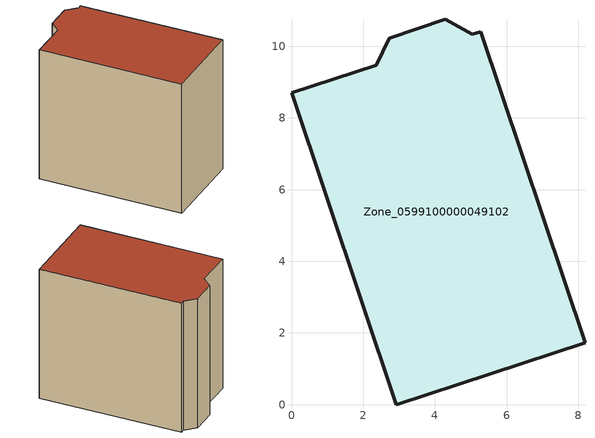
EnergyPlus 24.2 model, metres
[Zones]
Zone_0599100000049102
 floor ground (C_G): 2.73,10.23 4.29,10.75 5.05,10.33 5.28,10.41 8.19,1.73 2.92,0 0,8.7 2.37,9.47 z0
 wall outside (C_F): 2.37,9.47 0,8.7 2.92,0 8.19,1.73 5.28,10.41 5.05,10.33 4.29,10.75 2.73,10.23 2.37,9.47 z0:8.75
 roof outside (C_R): 4.29,10.75 2.73,10.23 2.37,9.47 0,8.7 2.92,0 8.19,1.73 5.28,10.41 5.05,10.33 z8.75
[BUILDING]
Pand.0599100000049102: North Axis=0; Terrain=City; Loads Convergence Tolerance Value=0.04; Temperature Convergence Tolerance Value=0.4; Solar Distribution=FullExterior; Maximum Number of Warmup Days=25; Minimum Number of Warmup Days=1
[Site:Location]
Rotterdam.The.Hague.AP_ZH_NLD Design_Conditions: Latitude=51.96; Longitude=4.45; Time Zone=1; Elevation=-4.5
[SITE:GROUNDTEMPERATURE:BUILDINGSURFACE]
18, 18, 18, 18, 18, 18, 18, 18, 18, 18, 18, 18
[MATERIAL] Thermal Absorptance=0.9; Solar Absorptance=0.7; Visible Absorptance=0.7
Name | Roughness | Thickness | Conductivity | Density | Specific Heat
G.TI.1946 | MediumSmooth | 0.15 | 1 | 540 | 1210
F.TI.1946 | Rough | 0.3 | 0.857143 | 1920 | 840
R.TI.1946 | MediumRough | 0.2 | 0.1 | 1500 | 1000
[CONSTRUCTION]
C_G: G.TI.1946
C_F: F.TI.1946
C_R: R.TI.1946
[ZONE]
Zone_0599100000049102: Type=1; Multiplier=1; Ceiling Height=Autocalculate; Volume=Autocalculate; Floor Area=autocalculate; Part of Total Floor Area=Yes
[ZONEINFILTRATION:DESIGNFLOWRATE]
Infil_Zone_0599100000049102: Zone or ZoneList or Space or SpaceList=Zone_0599100000049102; Schedule=AlwaysOn; Design Flow Rate Calculation Method=Flow/Area; Flow Rate per Floor Area=0.003; Constant Term Coefficient=1; Temperature Term Coefficient=0; Velocity Term Coefficient=0; Velocity Squared Term Coefficient=0
[HVACTEMPLATE:ZONE:IDEALLOADSAIRSYSTEM]
Zone_0599100000049102: Maximum Heating Supply Air Temperature=50; Minimum Cooling Supply Air Temperature=13; Maximum Heating Supply Air Humidity Ratio=0.0156; Minimum Cooling Supply Air Humidity Ratio=0.0077; Heating Limit=NoLimit; Cooling Limit=NoLimit; Dehumidification Control Type=ConstantSensibleHeatRatio; Cooling Sensible Heat Ratio=0.7; Dehumidification Setpoint=60; Humidification Control Type=None; Humidification Setpoint=30; Outdoor Air Method=None; Outdoor Air Flow Rate per Person=0.00944; Outdoor Air Flow Rate per Zone Floor Area=0; Outdoor Air Flow Rate per Zone=0; Demand Controlled Ventilation Type=None; Outdoor Air Economizer Type=NoEconomizer; Heat Recovery Type=None; Sensible Heat Recovery Effectiveness=0.7; Latent Heat Recovery Effectiveness=0.65
[ZONECONTROL:THERMOSTAT]
ThermostatControl_Zone_0599100000049102: Zone or ZoneList=Zone_0599100000049102; Control Type Schedule=DualSetpointControlType; Control 1=Thermostat_Zone_0599100000049102; Temperature Difference Between Cutout And Setpoint=0
[THERMOSTATSETPOINT:DUALSETPOINT]
Thermostat_Zone_0599100000049102: Heating Setpoint Temperature Schedule=HeatingSetpoint_Zone_0599100000049102; Cooling Setpoint Temperature Schedule=CoolingSetpoint_Zone_0599100000049102
[SCHEDULE:COMPACT]
HeatingSetpoint_Zone_0599100000049102: Through: 12/31, For: AllDays, Until: 24:00, 21
CoolingSetpoint_Zone_0599100000049102: Through: 12/31, For: AllDays, Until: 24:00, 24
DualSetpointControlType: Through: 12/31, For: AllDays, Until: 24:00, 4
AlwaysOn: Through: 12/31, For: AllDays, Until: 24:00, 1
